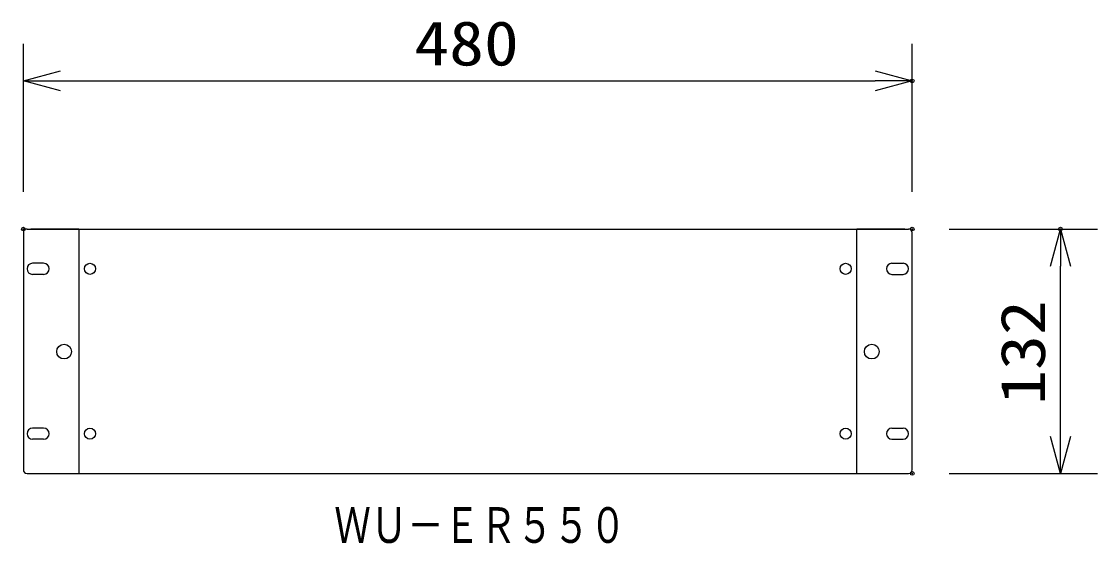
# Model space of a CAD drawing. Units: millimetres, scale not verified. Extents: x -62 to 63, y -116 to 117.
# Drawn here: x -48.6 to 9.5, y 16 to 44.2 of the extents above; entities that cross this region are included whole.
import ezdxf
from ezdxf.enums import TextEntityAlignment as Align

# ---------------------------------------------------------------- set-up
doc = ezdxf.new("R2010")
doc.units = ezdxf.units.MM
doc.header["$LTSCALE"] = 0.391807
doc.header["$PDMODE"] = 32
doc.header["$PDSIZE"] = 0.196
for name, color, linetype in [('0-0_MOJI1', 2, 'Continuous'), ('0-2_GAIKEI', 1, 'Continuous'), ('0-3_WAKU', 3, 'Continuous'), ('0-4_DEFPOINTS', 7, 'Continuous')]:
    doc.layers.add(name, color=color, linetype=linetype)
doc.styles.add('ＭＳ ゴシック', font='')
doc.styles.get('ＭＳ ゴシック').set_extended_font_data('MS Gothic')

# ---------------------------------------------------------------- blocks, each defined once
blk = doc.blocks.new('_OPEN30')
at = {"layer": '0-4_DEFPOINTS'}
blk.add_line((0, 0), (-1, 0), dxfattribs=at)
blk.add_lwpolyline([(-1, 0.2679), (0, 0), (-1, -0.2679)], dxfattribs=at)

msp = doc.modelspace()

# ---------------------------------------------------------------- linework, layer by layer
at = {"layer": '0-2_GAIKEI', "color": 7}
for p, q in [((-48.5, 32.7814), (-48.5, 19.9802)), ((-48.3006, 32.9808), (-45.5, 32.9808)), ((-45.5, 32.9808), (-48.1011, 32.9808)), ((-45.5, 32.9808), (-3.5, 32.9808)), ((-45.5, 32.9808), (-45.5, 19.7808)), ((-3.5, 19.7808), (-3.5, 32.9808)), ((-0.5, 19.9802), (-0.5, 32.7814)), ((-48.3006, 19.7808), (-45.5, 19.7808)), ((-48.1011, 19.7808), (-45.5, 19.7808)), ((-45.5, 19.7808), (-3.5, 19.7808)), ((-3.5, 19.7808), (-0.6994, 19.7808))]:
    msp.add_line(p, q, dxfattribs=at)
at = {"layer": '0-2_GAIKEI'}
for p, q in [((-47.4031, 31.131), (-48.0014, 31.131)), ((-1.5969, 31.131), (-0.9986, 31.131)), ((-47.4031, 30.5326), (-48.0014, 30.5326)), ((-1.5969, 30.5326), (-0.9986, 30.5326)), ((-47.4031, 22.229), (-48.0014, 22.229)), ((-1.5969, 22.229), (-0.9986, 22.229)), ((-47.4031, 21.6306), (-48.0014, 21.6306)), ((-1.5969, 21.6306), (-0.9986, 21.6306))]:
    msp.add_line(p, q, dxfattribs=at)
at = {"layer": '0-2_GAIKEI', "color": 7}
msp.add_lwpolyline([(-0.8989, 32.9808), (-3.5, 32.9808), (-0.6994, 32.9808)], dxfattribs=at)
at = {"layer": '0-2_GAIKEI'}
for centre, radius in [((-44.9017, 30.8318), 0.2992), ((-4.0984, 30.8318), 0.2992), ((-46.2978, 26.3625), 0.3989), ((-2.6856, 26.3625), 0.3989), ((-44.9017, 21.9298), 0.2992), ((-4.0984, 21.9298), 0.2992)]:
    msp.add_circle(centre, radius, dxfattribs=at)
at = {"layer": '0-2_GAIKEI', "color": 7}
for centre, start, end in [((-48.3006, 32.7814), 90, 180), ((-0.6994, 32.7814), 0, 90), ((-48.3006, 19.9802), 180, 270), ((-0.6994, 19.9802), 270, 0)]:
    msp.add_arc(centre, 0.1994, start, end, dxfattribs=at)
at = {"layer": '0-2_GAIKEI'}
for centre, start, end in [((-48.0014, 30.8318), 90, 270), ((-47.4031, 30.8318), 270, 90), ((-1.5969, 30.8318), 90, 270), ((-0.9986, 30.8318), 270, 90), ((-48.0014, 21.9298), 90, 270), ((-47.4031, 21.9298), 270, 90), ((-1.5969, 21.9298), 90, 270), ((-0.9986, 21.9298), 270, 90)]:
    msp.add_arc(centre, 0.2992, start, end, dxfattribs=at)
at = {"layer": '0-3_WAKU'}
for p, q in [((-48.5, 34.9808), (-48.5, 42.9808)), ((-0.5, 34.9808), (-0.5, 42.9808)), ((-46.5, 40.9808), (-2.5, 40.9808)), ((1.5, 32.9808), (9.5, 32.9808)), ((7.5, 21.7808), (7.5, 30.9808)), ((1.5, 19.7808), (9.5, 19.7808))]:
    msp.add_line(p, q, dxfattribs=at)
at = {"layer": '0-4_DEFPOINTS'}
for p in [(-0.5, 40.9808), (-48.5, 32.9808), (-0.5, 32.9808), (-0.5, 32.9808), (7.5, 32.9808), (-0.5, 19.7808)]:
    msp.add_point(p, dxfattribs=at)

# ---------------------------------------------------------------- block references
at = {"layer": '0-3_WAKU', "xscale": 2, "yscale": 2}
for p, rotation in [((-48.5, 40.9808), 180), ((7.5, 32.9808), 90), ((7.5, 19.7808), 270)]:
    msp.add_blockref('_OPEN30', p, dxfattribs=dict(at, rotation=rotation))
msp.add_blockref('_OPEN30', (-0.5, 40.9808), dxfattribs=at)

# ---------------------------------------------------------------- texts
at = {"layer": '0-0_MOJI1', "style": 'ＭＳ ゴシック', "width": 0.75}
msp.add_text('ＷＵ－ＥＲ５５０', height=1.925, dxfattribs=at).set_placement((-31.7076, 15.4563), align=Align.BOTTOM_LEFT)
at = {"layer": '0-3_WAKU', "style": 'ＭＳ ゴシック', "width": 1.15}
msp.add_text('480', height=2.404, dxfattribs=at).set_placement((-27.3871, 41.0904), align=Align.BOTTOM_LEFT)
msp.add_text('132', height=2.404, rotation=90, dxfattribs=at).set_placement((7.3904, 23.4937), align=Align.BOTTOM_LEFT)

doc.saveas('drawing.dxf')
